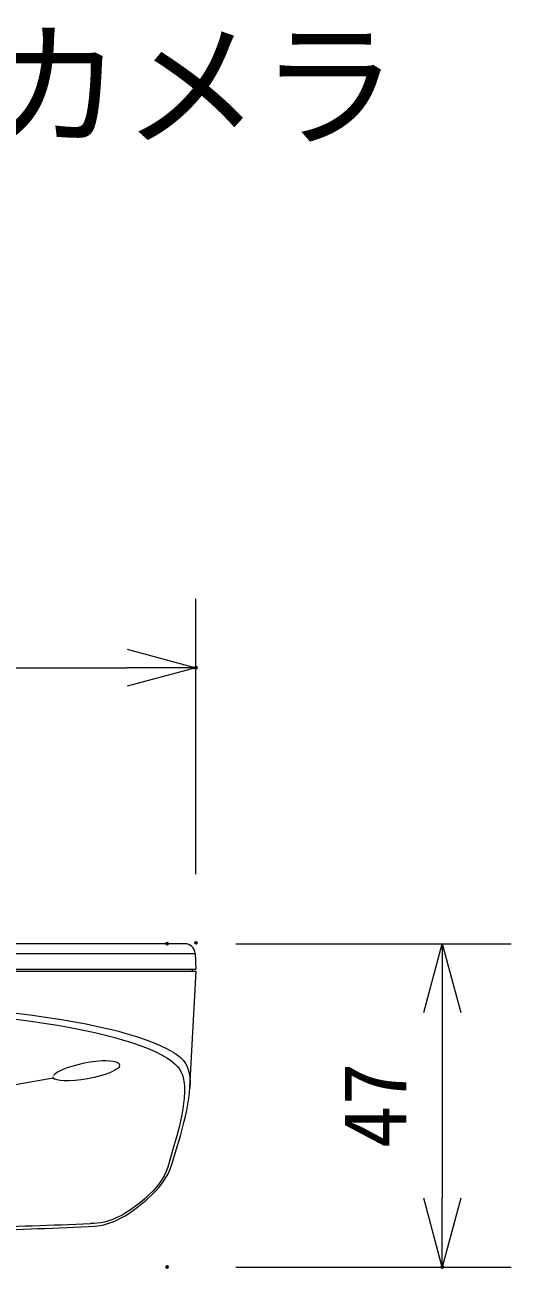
# Model space of a CAD drawing. Units: millimetres, scale not verified. Extents: x -63 to 62, y -56 to 57.
# Drawn here: x -10.41 to 3.72, y 20.58 to 56.72 of the extents above; entities that cross this region are included whole.
import ezdxf
from ezdxf.enums import TextEntityAlignment as Align

# ---------------------------------------------------------------- set-up
doc = ezdxf.new("R2010")
doc.units = ezdxf.units.MM
doc.header["$LTSCALE"] = 0.125
doc.header["$PDMODE"] = 32
doc.header["$PDSIZE"] = 0.0625
for name, color, linetype, lineweight in [('0-0_0', 7, 'Continuous', 20), ('0-4_GAIKEI', 1, 'Continuous', 18), ('0-5_SUNPO', 7, 'Continuous', 20)]:
    doc.layers.add(name, color=color, linetype=linetype, lineweight=lineweight)
doc.layers.add('0-1_DEFPOINTS', color=7, linetype='Continuous')
doc.layers.add('0-3_MOJI1', color=7, linetype='Continuous')
doc.styles.add('ＭＳ ゴシック', font='')
doc.styles.get('ＭＳ ゴシック').set_extended_font_data('MS Gothic')

# ---------------------------------------------------------------- blocks, each defined once
blk = doc.blocks.new('_OPEN30')
at = {"layer": '0-0_0'}
blk.add_line((0, 0), (-1, 0), dxfattribs=at)
blk.add_lwpolyline([(-1, 0.26795), (0, 0), (-1, -0.26795)], dxfattribs=at)
blk = doc.blocks.new('D4')
at = {"layer": '0-1_DEFPOINTS'}
for p in [(-13.6416, 19.2148), (-13.6416, 9.8148), (-5.6416, 9.8148)]:
    blk.add_point(p, dxfattribs=at)
at = {"layer": '0-5_SUNPO'}
for p, q in [((-11.6416, 19.2148), (-3.6416, 19.2148)), ((-5.6416, 17.2148), (-5.6416, 11.8148)), ((-11.6416, 9.8148), (-3.6416, 9.8148))]:
    blk.add_line(p, q, dxfattribs=at)
at = {"layer": '0-5_SUNPO', "xscale": 2, "yscale": 2}
for p, rotation in [((-5.6416, 19.2148), 90), ((-5.6416, 9.8148), 270)]:
    blk.add_blockref('_OPEN30', p, dxfattribs=dict(at, rotation=rotation))
at = {"layer": '0-5_SUNPO', "style": 'ＭＳ ゴシック'}
blk.add_text('47', height=1.833, rotation=90, dxfattribs=at).set_placement((-6.1416, 13.2648), align=Align.BOTTOM_LEFT)
blk = doc.blocks.new('D3')
at = {"layer": '0-1_DEFPOINTS'}
for p in [(-12.8034, 27.2389), (-34.5971, 19.2389), (-12.8034, 19.2389)]:
    blk.add_point(p, dxfattribs=at)
at = {"layer": '0-5_SUNPO'}
for p, q in [((-34.5971, 21.2389), (-34.5971, 29.2389)), ((-12.8034, 21.2389), (-12.8034, 29.2389)), ((-32.5971, 27.2389), (-14.8034, 27.2389))]:
    blk.add_line(p, q, dxfattribs=at)
at = {"layer": '0-5_SUNPO', "xscale": 2, "yscale": 2, "rotation": 180}
blk.add_blockref('_OPEN30', (-34.5971, 27.2389), dxfattribs=at)
at = {"layer": '0-5_SUNPO', "xscale": 2, "yscale": 2}
blk.add_blockref('_OPEN30', (-12.8034, 27.2389), dxfattribs=at)
at = {"layer": '0-5_SUNPO', "style": 'ＭＳ ゴシック'}
blk.add_text('φ109', height=1.833, dxfattribs=at).set_placement((-26.8252, 27.7389), align=Align.BOTTOM_LEFT)

msp = doc.modelspace()

# ---------------------------------------------------------------- linework, layer by layer
at = {"layer": '0-4_GAIKEI', "color": 7}
for p, q in [((-5.7633, 30.0099), (-26.91, 30.0099)), ((-5.4637, 29.7256), (-5.4398, 29.2699)), ((-7.1295, 29.2094), (-7.1267, 29.2099)), ((-5.6138, 25.8291), (-5.4366, 29.2099))]:
    msp.add_line(p, q, dxfattribs=at)
at = {"layer": '0-4_GAIKEI'}
for p, q in [((-27.2096, 29.7256), (-5.4637, 29.7256)), ((-27.2335, 29.2699), (-5.4398, 29.2699)), ((-16.3366, 29.2099), (-5.4366, 29.2099)), ((-5.5398, 29.2099), (-5.5366, 29.2699)), ((-10.8016, 25.8991), (-9.5934, 26.1073))]:
    msp.add_line(p, q, dxfattribs=at)
at = {"layer": '0-4_GAIKEI', "color": 7}
for points in [[(-6.1151, 26.8606), (-6.2811, 26.9525), (-6.4676, 27.0421), (-6.6741, 27.1292), (-6.9065, 27.2162), (-7.1582, 27.3004), (-7.4274, 27.3815), (-7.6549, 27.444), (-7.8917, 27.5043), (-8.2496, 27.5875), (-8.6259, 27.6664), (-9.019, 27.7408), (-9.343, 27.7967), (-9.6749, 27.8497), (-10.1933, 27.9244), (-10.7285, 27.9924)], [(-6.1151, 26.8606), (-6.0265, 26.8049), (-5.9459, 26.7473), (-5.8764, 26.6885), (-5.8149, 26.6249), (-5.7604, 26.5541), (-5.7145, 26.476), (-5.691, 26.4255), (-5.6706, 26.3721), (-5.6389, 26.256), (-5.619, 26.1263), (-5.6108, 25.9844), (-5.6138, 25.8291)], [(-6.1417, 23.5895), (-6.0101, 24.0169), (-5.8908, 24.4265), (-5.7885, 24.8111), (-5.7445, 24.9943), (-5.7059, 25.1716), (-5.6722, 25.3472), (-5.6453, 25.5154), (-5.6257, 25.6758), (-5.6138, 25.8291)], [(-6.6223, 22.8075), (-6.5088, 22.9309), (-6.4091, 23.0591), (-6.3227, 23.1904), (-6.2496, 23.3232), (-6.1894, 23.4565), (-6.1417, 23.5895)], [(-8.5652, 21.7864), (-8.3917, 21.7968), (-8.3026, 21.8063), (-8.2121, 21.8202), (-8.1209, 21.8391), (-8.0293, 21.8632), (-7.938, 21.8926), (-7.8474, 21.9267), (-7.758, 21.9652), (-7.6701, 22.0075), (-7.499, 22.102), (-7.3351, 22.2066), (-7.1784, 22.3188), (-7.0289, 22.4366), (-6.8865, 22.5581), (-6.6859, 22.7447), (-6.6223, 22.8075)]]:
    msp.add_lwpolyline(points, dxfattribs=at)
at = {"layer": '0-4_GAIKEI'}
for points in [[(-6.2716, 26.6798), (-6.4349, 26.7728), (-6.6182, 26.8633), (-6.8219, 26.9516), (-7.0516, 27.0398), (-7.3005, 27.1252), (-7.5671, 27.2075), (-7.7923, 27.271), (-8.0269, 27.3322), (-8.3808, 27.4166), (-8.7533, 27.4965), (-9.1426, 27.572), (-9.4636, 27.6289), (-9.7926, 27.6827), (-10.305, 27.7583), (-10.8343, 27.8273)], [(-7.6641, 26.4398), (-7.6827, 26.4133), (-7.7108, 26.386), (-7.748, 26.3581), (-7.7935, 26.3299), (-7.9072, 26.2735), (-8.0499, 26.2174), (-8.2145, 26.1648), (-8.3959, 26.1177), (-8.5885, 26.0783), (-8.7726, 26.0503), (-8.9542, 26.0321), (-9.1258, 26.0243), (-9.2802, 26.0267), (-9.3883, 26.0359), (-9.4766, 26.051), (-9.5426, 26.0715), (-9.5736, 26.0883), (-9.5934, 26.1073)], [(-7.6551, 26.4699), (-7.659, 26.4948), (-7.6743, 26.5179), (-7.7007, 26.5388), (-7.7277, 26.5527), (-7.7605, 26.5651), (-7.8416, 26.5846), (-7.9415, 26.5968), (-8.0569, 26.6016), (-8.1513, 26.6003), (-8.2509, 26.595), (-8.4435, 26.575), (-8.6414, 26.5431), (-8.8379, 26.5007), (-9.0198, 26.4515), (-9.1863, 26.3968), (-9.331, 26.3392), (-9.4479, 26.2818), (-9.4994, 26.251), (-9.5406, 26.2214), (-9.5647, 26.2002), (-9.5828, 26.18)], [(-6.2716, 26.6798), (-6.1812, 26.6213), (-6.0993, 26.5609), (-6.0291, 26.4995), (-5.9672, 26.433), (-5.9127, 26.3586), (-5.8671, 26.2766), (-5.8343, 26.1974), (-5.8083, 26.1111), (-5.7891, 26.0178), (-5.7791, 25.9438), (-5.7727, 25.8661), (-5.7702, 25.6998), (-5.7806, 25.5203), (-5.7976, 25.3671), (-5.8218, 25.2058), (-5.8537, 25.0311), (-5.892, 24.8496), (-5.9408, 24.6419), (-5.9958, 24.4271), (-6.0772, 24.1312), (-6.1662, 23.8258), (-6.2612, 23.5123), (-6.3071, 23.3845), (-6.3663, 23.2569), (-6.4388, 23.1309), (-6.5245, 23.0078), (-6.6231, 22.8894), (-6.6871, 22.8228)], [(-6.6871, 22.8228), (-6.8055, 22.7088), (-6.9287, 22.5969), (-7.0433, 22.4991), (-7.1617, 22.4045), (-7.3382, 22.276), (-7.4377, 22.2105), (-7.5395, 22.1487), (-7.6265, 22.1004), (-7.7149, 22.0558), (-7.8129, 22.0118), (-7.9122, 21.9735), (-8.0112, 21.9418), (-8.1106, 21.9168), (-8.2081, 21.8988), (-8.3058, 21.8867), (-8.4044, 21.8792), (-8.5035, 21.8744)]]:
    msp.add_lwpolyline(points, dxfattribs=at)
at = {"layer": '0-4_GAIKEI', "color": 7}
for centre, radius, start, end in [((-5.7633, 29.7099), 0.3, 3, 90), ((-15.7595, 180.095), 158.4721, 271.38886, 272.60198)]:
    msp.add_arc(centre, radius, start, end, dxfattribs=at)
at = {"layer": '0-4_GAIKEI'}
for centre, radius, start, end in [((-7.7305, 26.4763), 0.0757, 331.1735, 355.11198), ((-15.2653, 179.1981), 157.469, 271.23121, 272.46108)]:
    msp.add_arc(centre, radius, start, end, dxfattribs=at)
msp.add_ellipse((-8.1976, 26.423), major_axis=(1.4035, 0.2984), ratio=0.17468, start_param=3.0679071, end_param=3.3441861, dxfattribs=at)

# ---------------------------------------------------------------- block references
at = {"layer": '0-5_SUNPO'}
for name in ['D3', 'D4']:
    msp.add_blockref(name, (7.3636, 10.795), dxfattribs=at)

# ---------------------------------------------------------------- texts
at = {"layer": '0-3_MOJI1', "style": 'ＭＳ ゴシック'}
msp.add_text('ネットワークカメラ', height=2.933, dxfattribs=at).set_placement((-35.5744, 52.6115), align=Align.BOTTOM_LEFT)

doc.saveas('drawing.dxf')
